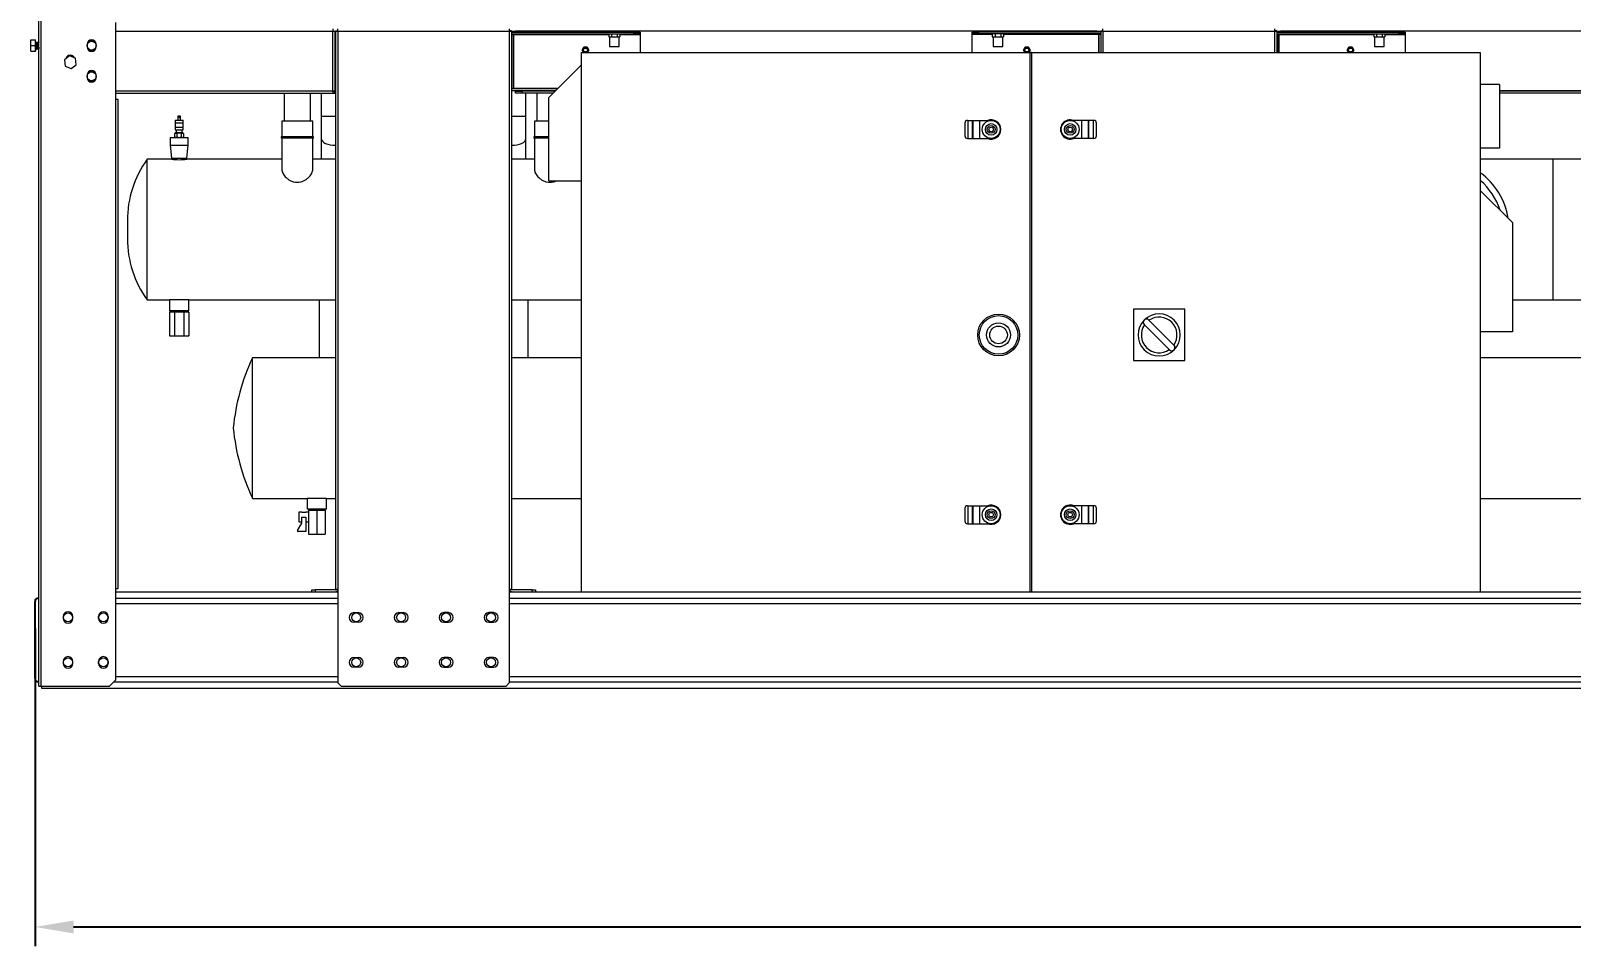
# Model space of a CAD drawing. Header units: millimetres. Extents: x 113490 to 142599, y -20467 to 115.
# Drawn here: x 122349 to 124747, y -8731 to -7305 of the extents above; entities that cross this region are included whole.
import ezdxf

# ---------------------------------------------------------------- set-up
doc = ezdxf.new("R2010")
doc.units = ezdxf.units.MM
doc.layers.add('DV1_0', color=7, linetype='Continuous')
doc.styles.get("Standard").update_dxf_attribs({"font": 'msyh.ttf'})
doc.dimstyles.new('ISO-25', dxfattribs={"dimtxt": 2.5, "dimasz": 2.5, "dimexe": 1.25, "dimexo": 0.625, "dimtad": 1, "dimtxsty": 'Standard', "dimcen": 2.5, "dimadec": 0, "dimazin": 0, "dimtfac": 1, "dimtmove": 0, "dimatfit": 3, "dimfxl": 1, "dimarcsym": 0})

# ---------------------------------------------------------------- blocks, each defined once
blk = doc.blocks.new('*D15')
at = {"color": 0, "lineweight": -2}
for p, q in [((122355.3, -8236.2), (122355.3, -8731)), ((135475.3, -8236.2), (135475.3, -8731)), ((122415.3, -8701), (135415.3, -8701))]:
    blk.add_line(p, q, dxfattribs=at)
at = {"color": 0}
for points in [[(122415.3, -8691), (122415.3, -8711), (122355.3, -8701)], [(135415.3, -8691), (135415.3, -8711), (135475.3, -8701)]]:
    blk.add_solid(points, dxfattribs=at)
at = {"layer": 'Defpoints', "color": 0}
for p in [(122355.3, -8235.2), (135475.3, -8235.2), (135475.3, -8701)]:
    blk.add_point(p, dxfattribs=at)
at = {"color": 0, "insert": (128915.3, -8655), "char_height": 50, "attachment_point": 5}
blk.add_mtext('13150', dxfattribs=at)

msp = doc.modelspace()

# ---------------------------------------------------------------- linework, layer by layer
for p, q in [((122355.3, -8314), (122355.3, -8194)), ((122361.3, -8189), (122360.3, -8189)), ((122361.3, -8319), (122360.3, -8319))]:
    msp.add_line(p, q)
for centre, start, end in [((122360.3, -8194), 90, 180), ((122360.3, -8314), 180, 270)]:
    msp.add_arc(centre, 5, start, end)
at = {"layer": 'DV1_0', "color": 7, "linetype": 'Continuous', "lineweight": 15}
for p, q in [((122361.3, -8326), (122361.3, -6153)), ((122481.3, -7412.4), (122481.3, -7292.4)), ((122818.7, -7302.4), (122818.7, -7306)), ((122818.7, -7306), (122822.3, -7306)), ((122822.3, -7306), (122822.3, -7398.8)), ((122823.3, -7307.3), (122822.3, -7307.3)), ((122823.3, -7310.3), (122822.3, -7310.3)), ((122823.3, -7310.9), (122822.3, -7310.9)), ((122823.3, -7305.4), (122823.3, -7306)), ((122823.3, -7305.4), (122826.3, -7305.4)), ((122823.3, -7306), (122826.9, -7306)), ((122823.3, -7306), (122823.3, -8175.4)), ((122826.9, -7305.4), (122826.3, -7305.4)), ((122826.3, -7305.4), (122826.3, -7306)), ((122826.9, -7306), (122826.9, -7302.4)), ((123093.7, -7302.4), (123093.7, -7306)), ((123094.3, -7305.4), (123093.7, -7305.4)), ((123093.7, -7306), (123097.3, -7306)), ((123097.3, -7305.4), (123094.3, -7305.4)), ((123094.3, -7305.4), (123094.3, -7306)), ((123097.3, -7305.4), (123097.3, -7306)), ((123097.3, -7306), (123097.3, -8175.4)), ((123097.3, -7307.3), (123287.3, -7307.3)), ((123097.3, -7310.3), (123287.3, -7310.3)), ((123097.3, -7310.9), (123100.3, -7310.9)), ((123100.3, -7310.9), (123100.9, -7310.9)), ((123100.3, -7394.7), (123100.3, -7310.9)), ((123100.9, -7310.9), (123100.9, -7310.3)), ((123103.3, -7306), (123103.3, -7305.4)), ((123103.3, -7307.3), (123103.3, -7306)), ((123248.3, -7307.3), (123248.3, -7306.8)), ((123248.3, -7306.8), (123252.8, -7306.8)), ((123248.6, -7310.3), (123248.6, -7314.8)), ((123252.8, -7307.3), (123252.8, -7306.8)), ((123252.8, -7306.8), (123261.8, -7306.8)), ((123252.9, -7310.3), (123252.9, -7314.8)), ((123261.6, -7310.3), (123261.6, -7314.8)), ((123261.8, -7307.3), (123261.8, -7306.8)), ((123261.8, -7306.8), (123266.3, -7306.8)), ((123265.9, -7310.3), (123265.9, -7314.8)), ((123266.3, -7307.3), (123266.3, -7306.8)), ((123287.3, -7310.3), (123287.3, -7307.3)), ((123287.3, -7307.3), (123297.3, -7307.3)), ((123297.3, -7310.3), (123287.3, -7310.3)), ((123297.3, -7307.3), (123297.3, -7310.3)), ((123297.3, -7310.3), (123297.3, -7310.9)), ((123297.3, -7310.9), (123297.3, -7339)), ((123814.3, -7310.3), (123814.3, -7307.3)), ((123814.3, -7307.3), (123824.3, -7307.3)), ((123814.3, -7310.9), (123814.3, -7310.3)), ((123824.3, -7310.3), (123814.3, -7310.3)), ((123814.3, -7339), (123814.3, -7310.9)), ((124014.3, -7307.3), (123824.3, -7307.3)), ((123824.3, -7307.3), (123824.3, -7310.3)), ((124014.3, -7310.3), (123824.3, -7310.3)), ((123845.3, -7307.3), (123845.3, -7306.8)), ((123845.3, -7306.8), (123849.8, -7306.8)), ((123845.6, -7310.3), (123845.6, -7314.8)), ((123849.8, -7307.3), (123849.8, -7306.8)), ((123849.8, -7306.8), (123858.8, -7306.8)), ((123849.9, -7310.3), (123849.9, -7314.8)), ((123858.6, -7310.3), (123858.6, -7314.8)), ((123858.8, -7307.3), (123858.8, -7306.8)), ((123858.8, -7306.8), (123863.3, -7306.8)), ((123862.9, -7310.3), (123862.9, -7314.8)), ((123863.3, -7307.3), (123863.3, -7306.8)), ((124008.3, -7306), (124008.3, -7305.4)), ((124008.3, -7307.3), (124008.3, -7306)), ((124010.7, -7310.3), (124010.7, -7310.9)), ((124011.3, -7310.9), (124010.7, -7310.9)), ((124011.3, -7310.9), (124011.3, -7339)), ((124014.3, -7310.9), (124011.3, -7310.9)), ((124014.3, -7305.4), (124014.3, -7306)), ((124014.3, -7305.4), (124017.3, -7305.4)), ((124014.3, -7306), (124017.9, -7306)), ((124014.3, -7306), (124014.3, -7339)), ((124017.9, -7305.4), (124017.3, -7305.4)), ((124017.3, -7305.4), (124017.3, -7306)), ((124017.9, -7306), (124017.9, -7302.4)), ((124284.7, -7302.4), (124284.7, -7306)), ((124285.3, -7305.4), (124284.7, -7305.4)), ((124284.7, -7306), (124288.3, -7306)), ((124288.3, -7305.4), (124285.3, -7305.4)), ((124285.3, -7305.4), (124285.3, -7306)), ((124288.3, -7305.4), (124288.3, -7306)), ((124288.3, -7306), (124288.3, -7339)), ((124288.3, -7307.3), (124478.3, -7307.3)), ((124288.3, -7310.3), (124478.3, -7310.3)), ((124288.3, -7310.9), (124291.3, -7310.9)), ((124291.3, -7310.9), (124291.9, -7310.9)), ((124291.3, -7339), (124291.3, -7310.9)), ((124291.9, -7310.9), (124291.9, -7310.3)), ((124294.3, -7306), (124294.3, -7305.4)), ((124294.3, -7307.3), (124294.3, -7306)), ((124439.3, -7307.3), (124439.3, -7306.8)), ((124439.3, -7306.8), (124443.8, -7306.8)), ((124439.6, -7310.3), (124439.6, -7314.8)), ((124443.8, -7307.3), (124443.8, -7306.8)), ((124443.8, -7306.8), (124452.8, -7306.8)), ((124443.9, -7310.3), (124443.9, -7314.8)), ((124452.6, -7310.3), (124452.6, -7314.8)), ((124452.8, -7307.3), (124452.8, -7306.8)), ((124452.8, -7306.8), (124457.3, -7306.8)), ((124456.9, -7310.3), (124456.9, -7314.8)), ((124457.3, -7307.3), (124457.3, -7306.8)), ((124478.3, -7310.3), (124478.3, -7307.3)), ((124478.3, -7307.3), (124488.3, -7307.3)), ((124488.3, -7310.3), (124478.3, -7310.3)), ((124488.3, -7307.3), (124488.3, -7310.3)), ((124488.3, -7310.3), (124488.3, -7310.9)), ((124488.3, -7310.9), (124488.3, -7339)), ((122348.8, -7319.7), (122356.3, -7319.7)), ((122348.8, -7328.4), (122348.8, -7319.7)), ((122348.8, -7328.4), (122356.3, -7328.4)), ((122348.8, -7337.1), (122348.8, -7328.4)), ((122348.8, -7337.1), (122356.3, -7337.1)), ((122356.3, -7328.4), (122356.3, -7319.7)), ((122356.3, -7337.1), (122356.3, -7328.4)), ((122356.3, -7334.4), (122357.5, -7334.4)), ((122358.1, -7322.4), (122358, -7322.4)), ((122358.5, -7334.4), (122358.6, -7334.4)), ((122359.1, -7322.4), (122359.1, -7322.4)), ((122359.6, -7334.4), (122359.6, -7334.4)), ((122360.2, -7322.4), (122360.1, -7322.4)), ((122360.6, -7334.4), (122360.7, -7334.4)), ((122361.2, -7322.4), (122361.2, -7322.4)), ((122436.3, -7326.4), (122436.3, -7330.4)), ((122446.3, -7321.4), (122440.3, -7321.4)), ((122440.3, -7335.4), (122446.3, -7335.4)), ((122450.3, -7330.4), (122450.3, -7326.4)), ((123209.7, -7330.7), (123207, -7335.3)), ((123207, -7335.3), (123209.2, -7339)), ((123207.1, -7335.3), (123209.7, -7330.8)), ((123209.3, -7339), (123207.1, -7335.3)), ((123215, -7330.7), (123209.7, -7330.7)), ((123209.7, -7330.8), (123214.9, -7330.8)), ((123214.9, -7330.8), (123217.5, -7335.3)), ((123217.6, -7335.3), (123215, -7330.7)), ((123217.5, -7335.3), (123215.4, -7339)), ((123215.5, -7339), (123217.6, -7335.3)), ((123248.6, -7314.8), (123250.8, -7314.8)), ((123249.8, -7314.8), (123249.8, -7329.8)), ((123249.8, -7329.8), (123264.8, -7329.8)), ((123250.8, -7314.8), (123252.9, -7314.8)), ((123252.9, -7314.8), (123257.3, -7314.8)), ((123257.3, -7314.8), (123261.6, -7314.8)), ((123261.6, -7314.8), (123263.8, -7314.8)), ((123263.8, -7314.8), (123265.9, -7314.8)), ((123264.8, -7329.8), (123264.8, -7314.8)), ((123845.6, -7314.8), (123847.8, -7314.8)), ((123846.8, -7314.8), (123846.8, -7329.8)), ((123846.8, -7329.8), (123861.8, -7329.8)), ((123847.8, -7314.8), (123849.9, -7314.8)), ((123849.9, -7314.8), (123854.3, -7314.8)), ((123854.3, -7314.8), (123858.6, -7314.8)), ((123858.6, -7314.8), (123860.8, -7314.8)), ((123860.8, -7314.8), (123862.9, -7314.8)), ((123861.8, -7329.8), (123861.8, -7314.8)), ((123896.6, -7330.7), (123894, -7335.3)), ((123894, -7335.3), (123896.1, -7339)), ((123894.1, -7335.3), (123896.7, -7330.8)), ((123896.2, -7339), (123894.1, -7335.3)), ((123901.9, -7330.7), (123896.6, -7330.7)), ((123896.7, -7330.8), (123901.9, -7330.8)), ((123904.6, -7335.3), (123901.9, -7330.7)), ((123901.9, -7330.8), (123904.5, -7335.3)), ((123904.5, -7335.3), (123902.3, -7339)), ((123902.4, -7339), (123904.6, -7335.3)), ((124400.7, -7330.7), (124398, -7335.3)), ((124398, -7335.3), (124400.2, -7339)), ((124398.1, -7335.3), (124400.7, -7330.8)), ((124400.3, -7339), (124398.1, -7335.3)), ((124406, -7330.7), (124400.7, -7330.7)), ((124400.7, -7330.8), (124405.9, -7330.8)), ((124405.9, -7330.8), (124408.5, -7335.3)), ((124408.6, -7335.3), (124406, -7330.7)), ((124408.5, -7335.3), (124406.4, -7339)), ((124406.5, -7339), (124408.6, -7335.3)), ((124439.6, -7314.8), (124441.8, -7314.8)), ((124440.8, -7314.8), (124440.8, -7329.8)), ((124440.8, -7329.8), (124455.8, -7329.8)), ((124441.8, -7314.8), (124443.9, -7314.8)), ((124443.9, -7314.8), (124448.3, -7314.8)), ((124448.3, -7314.8), (124452.6, -7314.8)), ((124452.6, -7314.8), (124454.8, -7314.8)), ((124454.8, -7314.8), (124456.9, -7314.8)), ((124455.8, -7329.8), (124455.8, -7314.8)), ((122408.9, -7344.4), (122401, -7350.5)), ((122401, -7350.5), (122402.3, -7360.5)), ((122402.3, -7360.5), (122411.6, -7364.3)), ((122407.7, -7345.4), (122407.3, -7345.4)), ((122418.2, -7348.2), (122408.9, -7344.4)), ((122413.3, -7345.4), (122411.3, -7345.4)), ((122411.6, -7364.3), (122419.5, -7358.2)), ((122419.5, -7358.2), (122418.2, -7348.2)), ((123205.3, -7359), (123155.3, -7409)), ((123205.3, -7339), (123903.8, -7339)), ((123205.3, -7339), (123205.3, -8179)), ((123906.8, -7339), (123903.8, -7339)), ((123903.8, -7339), (123903.8, -8179)), ((123906.8, -7339), (124605.3, -7339)), ((123906.8, -7339), (123906.8, -8179)), ((124605.3, -7339), (124605.3, -8179)), ((122436.3, -7374.4), (122436.3, -7378.4)), ((122446.3, -7369.4), (122440.3, -7369.4)), ((122440.3, -7383.4), (122446.3, -7383.4)), ((122450.3, -7378.4), (122450.3, -7374.4)), ((122481.3, -7402.4), (122818.7, -7402.4)), ((122743, -7402.4), (122743, -7446)), ((122784.2, -7446), (122784.2, -7402.4)), ((122801, -7402.4), (122801, -7438.3)), ((122818.7, -7398.8), (122818.7, -7402.4)), ((122818.7, -7398.8), (122822.3, -7398.8)), ((122818.7, -7399.4), (122822.3, -7399.4)), ((122818.7, -7402.4), (122822.3, -7402.4)), ((122823.3, -7394.7), (122822.3, -7394.7)), ((122823.3, -7395.3), (122822.3, -7395.3)), ((122823.3, -7398.3), (122822.3, -7398.3)), ((122822.3, -7402.4), (122822.3, -7399.4)), ((123097.3, -7394.7), (123100.3, -7394.7)), ((123097.3, -7395.3), (123169, -7395.3)), ((123097.3, -7398.3), (123166, -7398.3)), ((123100.3, -7394.7), (123100.9, -7394.7)), ((123100.9, -7395.3), (123100.9, -7394.7)), ((123103.3, -7398.8), (123103.3, -7398.3)), ((123103.3, -7399.4), (123103.3, -7398.8)), ((123103.3, -7399.4), (123113.3, -7399.4)), ((123103.3, -7402.4), (123103.3, -7399.4)), ((123113.3, -7402.4), (123103.3, -7402.4)), ((123164.9, -7399.4), (123113.3, -7399.4)), ((123113.3, -7399.4), (123113.3, -7402.4)), ((123161.9, -7402.4), (123113.3, -7402.4)), ((123119.5, -7438.3), (123119.5, -7402.4)), ((123136.3, -7402.4), (123136.3, -7446)), ((123155.3, -7539), (123155.3, -7409)), ((124635.3, -7389), (124605.3, -7389)), ((124635.3, -7389), (124635.3, -7488)), ((125189.3, -7399.4), (124635.3, -7399.4)), ((125189.3, -7402.4), (124635.3, -7402.4)), ((122484.9, -7412.4), (122481.3, -7412.4)), ((122484.9, -8174), (122484.9, -7412.4)), ((122573.7, -7448.5), (122573.4, -7448.7)), ((122573.4, -7448.7), (122585.9, -7448.7)), ((122573.4, -7448.7), (122573.4, -7455.2)), ((122573.4, -7455.2), (122585.9, -7455.2)), ((122573.4, -7455.2), (122573.7, -7455.5)), ((122573.7, -7444.5), (122585.7, -7444.5)), ((122573.7, -7444.5), (122573.7, -7448.5)), ((122573.7, -7448.5), (122585.7, -7448.5)), ((122573.7, -7455.5), (122585.7, -7455.5)), ((122573.7, -7455.5), (122573.7, -7459.5)), ((122579.6, -7438.5), (122577.7, -7438.5)), ((122577.7, -7438.5), (122577.7, -7444.5)), ((122579.6, -7438.5), (122579.6, -7440.5)), ((122579.6, -7440.5), (122581.3, -7440.5)), ((122581.3, -7438.5), (122579.8, -7438.5)), ((122579.8, -7440.5), (122579.8, -7438.5)), ((122581.3, -7440.5), (122581.3, -7438.5)), ((122581.3, -7438.5), (122581.7, -7438.5)), ((122581.7, -7444.5), (122581.7, -7438.5)), ((122585.7, -7448.5), (122585.7, -7444.5)), ((122585.9, -7448.7), (122585.7, -7448.5)), ((122585.7, -7455.5), (122585.9, -7455.2)), ((122585.7, -7459.5), (122585.7, -7455.5)), ((122585.9, -7455.2), (122585.9, -7448.7)), ((122787.6, -7446), (122739.6, -7446)), ((122739.6, -7446), (122739.6, -7470.7)), ((122787.6, -7470.7), (122787.6, -7446)), ((122801, -7438.3), (122801, -7473.3)), ((123119.5, -7473.3), (123119.5, -7438.3)), ((123155.3, -7446), (123132.9, -7446)), ((123132.9, -7446), (123132.9, -7470.7)), ((123802.8, -7449), (123802.8, -7469)), ((123806.8, -7445), (123807.3, -7445)), ((123807.3, -7445), (123814.4, -7445)), ((123814.4, -7445), (123815.3, -7445)), ((123815.3, -7445), (123825.8, -7445)), ((123825.8, -7445), (123843.8, -7445)), ((123984.8, -7445), (123966.8, -7445)), ((123995.2, -7445), (123984.8, -7445)), ((123996.1, -7445), (123995.2, -7445)), ((124003.2, -7445), (123996.1, -7445)), ((124003.8, -7445), (124003.2, -7445)), ((124007.8, -7469), (124007.8, -7449)), ((122565.7, -7471.5), (122593.7, -7471.5)), ((122565.7, -7471.5), (122565.7, -7483.5)), ((122572.7, -7465.5), (122572.7, -7470.5)), ((122573.7, -7464.5), (122572.8, -7465.3)), ((122573.7, -7459.5), (122585.7, -7459.5)), ((122585.7, -7464.5), (122573.7, -7464.5)), ((122574.9, -7459.5), (122574.9, -7464.5)), ((122575.9, -7465.5), (122575.9, -7470.5)), ((122582.9, -7465.5), (122582.9, -7470.5)), ((122584.4, -7464.5), (122584.4, -7459.5)), ((122585.7, -7471.5), (122586.5, -7470.7)), ((122586.7, -7465.5), (122586.7, -7470.5)), ((122593.7, -7483.5), (122593.7, -7471.5)), ((122788.6, -7470.7), (122738.6, -7470.7)), ((122738.6, -7470.7), (122738.6, -7472.7)), ((122788.6, -7472.7), (122738.6, -7472.7)), ((122739.6, -7472.7), (122739.6, -7521.6)), ((122787.6, -7521.5), (122787.6, -7472.7)), ((122788.6, -7472.7), (122788.6, -7470.7)), ((122801, -7473.3), (122801, -7505.5)), ((123119.5, -7505.5), (123119.5, -7473.3)), ((123155.3, -7470.7), (123131.9, -7470.7)), ((123131.9, -7470.7), (123131.9, -7472.7)), ((123155.3, -7472.7), (123131.9, -7472.7)), ((123132.9, -7472.7), (123132.9, -7521.6)), ((123806.8, -7473), (123807.3, -7473)), ((123807.3, -7473), (123814.4, -7473)), ((123814.4, -7473), (123815.3, -7473)), ((123815.3, -7473), (123825.8, -7473)), ((123825.8, -7473), (123843.8, -7473)), ((123984.8, -7473), (123966.8, -7473)), ((123995.2, -7473), (123984.8, -7473)), ((123996.1, -7473), (123995.2, -7473)), ((124003.2, -7473), (123996.1, -7473)), ((124003.8, -7473), (124003.2, -7473)), ((122529.7, -7724.5), (122529.7, -7505.5)), ((122567.7, -7505.5), (122529.7, -7505.5)), ((122565.7, -7483.5), (122593.7, -7483.5)), ((122565.7, -7483.5), (122567.7, -7503.5)), ((122567.7, -7503.5), (122591.7, -7503.5)), ((122567.7, -7503.5), (122567.7, -7505.5)), ((122591.7, -7503.5), (122593.7, -7483.5)), ((122591.7, -7505.5), (122591.7, -7503.5)), ((122739.6, -7505.5), (122591.7, -7505.5)), ((122823.3, -7505.5), (122787.6, -7505.5)), ((123132.9, -7505.5), (123097.3, -7505.5)), ((124635.3, -7488), (124605.3, -7488)), ((125121.6, -7505.5), (124605.3, -7505.5)), ((124718.7, -7505.5), (124605.3, -7505.5)), ((124718.7, -7724.5), (124718.7, -7505.5)), ((123155.3, -7539), (123205.3, -7539)), ((124655.3, -7604), (124605.3, -7554)), ((122499.1, -7601.1), (122499.1, -7628.8)), ((124655.3, -7604), (124655.3, -7774)), ((122529.7, -7724.5), (122564.7, -7724.5)), ((122564.6, -7743.5), (122564.6, -7780.5)), ((122568.4, -7743.5), (122564.6, -7743.5)), ((122594.6, -7724.5), (122564.7, -7724.5)), ((122564.7, -7724.5), (122564.7, -7741.5)), ((122594.6, -7741.5), (122564.7, -7741.5)), ((122566.7, -7741.5), (122566.7, -7743.5)), ((122572.2, -7743.5), (122568.4, -7743.5)), ((122572.2, -7743.5), (122572.2, -7780.5)), ((122579.7, -7743.5), (122572.2, -7743.5)), ((122587.2, -7743.5), (122579.7, -7743.5)), ((122587.2, -7743.5), (122587.2, -7780.5)), ((122590.9, -7743.5), (122587.2, -7743.5)), ((122594.7, -7743.5), (122590.9, -7743.5)), ((122592.7, -7743.5), (122592.7, -7741.5)), ((122594.6, -7724.5), (122823.3, -7724.5)), ((122594.6, -7741.5), (122594.6, -7724.5)), ((122594.7, -7743.5), (122594.7, -7780.5)), ((122797.6, -7724.5), (122797.6, -7814.5)), ((123097.3, -7724.5), (123205.3, -7724.5)), ((123122.9, -7814.6), (123122.9, -7724.5)), ((124065.3, -7739), (124065.3, -7819)), ((124145.3, -7739), (124065.3, -7739)), ((124145.3, -7819), (124145.3, -7739)), ((124655.3, -7724.5), (124775.2, -7724.5)), ((124655.3, -7724.5), (124718.7, -7724.5)), ((124121.4, -7802.2), (124082.1, -7762.9)), ((124089.1, -7755.8), (124128.4, -7795.1)), ((122564.6, -7780.5), (122572.2, -7780.5)), ((122572.2, -7780.5), (122587.2, -7780.5)), ((122587.2, -7780.5), (122594.7, -7780.5)), ((124655.3, -7774), (124605.3, -7774)), ((122693.9, -8033.5), (122693.9, -7814.5)), ((122823.3, -7814.5), (122693.9, -7814.5)), ((123205.3, -7814.5), (123097.3, -7814.5)), ((124773.3, -7814.5), (124605.3, -7814.5)), ((124065.3, -7819), (124145.3, -7819)), ((122693.9, -8033.5), (122778.9, -8033.5)), ((122765.9, -8055.2), (122765.9, -8070.2)), ((122770.9, -8055.2), (122765.9, -8055.2)), ((122770.9, -8055.2), (122776.9, -8055.2)), ((122780.9, -8055.2), (122776.9, -8055.2)), ((122808.9, -8033.5), (122778.9, -8033.5)), ((122778.9, -8033.5), (122778.9, -8050.5)), ((122808.9, -8050.5), (122778.9, -8050.5)), ((122780.9, -8050.5), (122780.9, -8052.5)), ((122780.9, -8052.5), (122780.9, -8062.7)), ((122787.4, -8052.5), (122780.9, -8052.5)), ((122793.9, -8052.5), (122787.4, -8052.5)), ((122793.9, -8052.5), (122793.9, -8089.5)), ((122800.4, -8052.5), (122793.9, -8052.5)), ((122806.9, -8052.5), (122800.4, -8052.5)), ((122806.9, -8052.5), (122806.9, -8050.5)), ((122806.9, -8052.5), (122806.9, -8089.5)), ((122808.9, -8033.5), (122823.3, -8033.5)), ((122808.9, -8050.5), (122808.9, -8033.5)), ((123097.3, -8033.5), (123205.3, -8033.5)), ((123802.8, -8049), (123802.8, -8069)), ((123806.8, -8045), (123807.3, -8045)), ((123807.3, -8045), (123814.4, -8045)), ((123814.4, -8045), (123815.3, -8045)), ((123815.3, -8045), (123825.8, -8045)), ((123825.8, -8045), (123843.8, -8045)), ((123984.8, -8045), (123966.8, -8045)), ((123995.2, -8045), (123984.8, -8045)), ((123996.1, -8045), (123995.2, -8045)), ((124003.2, -8045), (123996.1, -8045)), ((124003.8, -8045), (124003.2, -8045)), ((124007.8, -8069), (124007.8, -8049)), ((124605.3, -8033.5), (124773.3, -8033.5)), ((122763.8, -8083.7), (122770.9, -8072.2)), ((122765.9, -8070.2), (122770.9, -8070.2)), ((122770.9, -8063), (122776.9, -8063)), ((122770.9, -8072.2), (122770.9, -8063)), ((122776.9, -8063), (122776.9, -8085.2)), ((122776.9, -8070.2), (122780.9, -8070.2)), ((122780.9, -8062.7), (122780.9, -8089.5)), ((123806.8, -8073), (123807.3, -8073)), ((123807.3, -8073), (123814.4, -8073)), ((123814.4, -8073), (123815.3, -8073)), ((123815.3, -8073), (123825.8, -8073)), ((123825.8, -8073), (123843.8, -8073)), ((123984.8, -8073), (123966.8, -8073)), ((123995.2, -8073), (123984.8, -8073)), ((123996.1, -8073), (123995.2, -8073)), ((124003.2, -8073), (123996.1, -8073)), ((124003.8, -8073), (124003.2, -8073)), ((122776.9, -8085.2), (122764.7, -8085.2)), ((122780.9, -8089.5), (122793.9, -8089.5)), ((122793.9, -8089.5), (122806.9, -8089.5)), ((122481.3, -8174), (122484.9, -8174)), ((122481.3, -8316), (122481.3, -8174)), ((122786.3, -8176), (122791.3, -8176)), ((122786.3, -8179), (122786.3, -8176)), ((122822.7, -8176), (122791.3, -8176)), ((122791.3, -8176), (122791.3, -8179)), ((122826.9, -8175.4), (122823.3, -8175.4)), ((122826.9, -8175.4), (122826.9, -8321)), ((123093.7, -8175.4), (123093.7, -8321)), ((123097.3, -8175.4), (123093.7, -8175.4)), ((123129.3, -8176), (123097.9, -8176)), ((123129.3, -8176), (123134.3, -8176)), ((123129.3, -8179), (123129.3, -8176)), ((123134.3, -8176), (123134.3, -8179)), ((122481.3, -8179), (122826.9, -8179)), ((122481.3, -8189), (122826.9, -8189)), ((122823.3, -8178.9), (122823.3, -8179)), ((123093.7, -8179), (125208.9, -8179)), ((123093.7, -8189), (125208.9, -8189)), ((123097.3, -8178.9), (123097.3, -8179)), ((122399.3, -8217.5), (122399.3, -8220.5)), ((122414.3, -8220.5), (122414.3, -8217.5)), ((122454.3, -8220.5), (122454.3, -8217.5)), ((122469.3, -8217.5), (122469.3, -8220.5)), ((122851.8, -8211.5), (122858.8, -8211.5)), ((122921.8, -8211.5), (122928.8, -8211.5)), ((122998.8, -8211.5), (122991.8, -8211.5)), ((123068.8, -8211.5), (123061.8, -8211.5)), ((122858.8, -8226.5), (122851.8, -8226.5)), ((122928.8, -8226.5), (122921.8, -8226.5)), ((122991.8, -8226.5), (122998.8, -8226.5)), ((123061.8, -8226.5), (123068.8, -8226.5)), ((122399.3, -8287.5), (122399.3, -8290.5)), ((122414.3, -8290.5), (122414.3, -8287.5)), ((122454.3, -8290.5), (122454.3, -8287.5)), ((122469.3, -8287.5), (122469.3, -8290.5)), ((122851.8, -8281.5), (122858.8, -8281.5)), ((122858.8, -8296.5), (122851.8, -8296.5)), ((122921.8, -8281.5), (122928.8, -8281.5)), ((122928.8, -8296.5), (122921.8, -8296.5)), ((122998.8, -8281.5), (122991.8, -8281.5)), ((122991.8, -8296.5), (122998.8, -8296.5)), ((123068.8, -8281.5), (123061.8, -8281.5)), ((123061.8, -8296.5), (123068.8, -8296.5)), ((122481.3, -8316), (122471.3, -8326)), ((122478.3, -8319), (122826.9, -8319)), ((122478.3, -8319), (122479.3, -8319)), ((122479.3, -8319), (122479.3, -8318)), ((122826.9, -8321), (122831.9, -8326)), ((123088.7, -8326), (123093.7, -8321)), ((123093.7, -8319), (125208.9, -8319)), ((122361.3, -8326), (122364.9, -8326)), ((122364.9, -8326), (122471.3, -8326)), ((122365.3, -8326), (122365.3, -8329)), ((122365.3, -8329), (130701.8, -8329)), ((122831.9, -8326), (123088.7, -8326))]:
    msp.add_line(p, q, dxfattribs=at)
at = {"layer": 'DV1_0', "color": 7, "linetype": 'Continuous', "lineweight": 20}
for p, q in [((122364.9, -8326), (122364.9, -6153)), ((122481.3, -7306), (122818.7, -7306)), ((122818.7, -7398.8), (122818.7, -7306)), ((122823.3, -7306.6), (122822.3, -7306.6)), ((122826.9, -7306), (123093.7, -7306)), ((122826.9, -7306), (122826.9, -8175.4)), ((123093.7, -7306), (123093.7, -8175.4)), ((123103.3, -7306.6), (123097.3, -7306.6)), ((123100.9, -7310.9), (123248.6, -7310.9)), ((123100.9, -7394.7), (123100.9, -7310.9)), ((124008.3, -7306), (123103.3, -7306)), ((123265.9, -7310.9), (123297.3, -7310.9)), ((123845.6, -7310.9), (123814.3, -7310.9)), ((124010.7, -7310.9), (123862.9, -7310.9)), ((124014.3, -7306.6), (124008.3, -7306.6)), ((124010.7, -7310.9), (124010.7, -7339)), ((124017.9, -7306), (124284.7, -7306)), ((124017.9, -7306), (124017.9, -7339)), ((124284.7, -7306), (124284.7, -7339)), ((124294.3, -7306.6), (124288.3, -7306.6)), ((124291.9, -7310.9), (124439.6, -7310.9)), ((124291.9, -7339), (124291.9, -7310.9)), ((125199.3, -7306), (124294.3, -7306)), ((124456.9, -7310.9), (124488.3, -7310.9)), ((122481.3, -7398.8), (122818.7, -7398.8)), ((123100.9, -7394.7), (123169.6, -7394.7)), ((123165.5, -7398.8), (123103.3, -7398.8)), ((125036.3, -7398.8), (124635.3, -7398.8)), ((122481.3, -8174), (122481.3, -7412.4)), ((122801, -7438.3), (122823.3, -7438.3)), ((123097.3, -7438.3), (123119.5, -7438.3)), ((123807.3, -7445), (123807.3, -7473)), ((123814.4, -7445), (123814.4, -7473)), ((123815.3, -7445), (123815.3, -7473)), ((123825.8, -7445), (123825.8, -7473)), ((123984.8, -7473), (123984.8, -7445)), ((123995.2, -7473), (123995.2, -7445)), ((123996.1, -7473), (123996.1, -7445)), ((124003.2, -7473), (124003.2, -7445)), ((123807.3, -8045), (123807.3, -8073)), ((123814.4, -8045), (123814.4, -8073)), ((123815.3, -8045), (123815.3, -8073)), ((123825.8, -8045), (123825.8, -8073)), ((123984.8, -8073), (123984.8, -8045)), ((123995.2, -8073), (123995.2, -8045)), ((123996.1, -8073), (123996.1, -8045)), ((124003.2, -8073), (124003.2, -8045)), ((122481.3, -8197), (122826.9, -8197)), ((123093.7, -8197), (125208.9, -8197)), ((122481.3, -8311), (122826.9, -8311)), ((123093.7, -8311), (125208.9, -8311))]:
    msp.add_line(p, q, dxfattribs=at)
at = {"layer": 'DV1_0', "color": 7, "linetype": 'Continuous', "lineweight": 15}
for centre, radius in [((122443.3, -7328.4), 7), ((123212.3, -7335.3), 3), ((123899.3, -7335.3), 3), ((124403.3, -7335.3), 3), ((122443.3, -7376.4), 7), ((123843.8, -7459), 14), ((123843.8, -7459), 6), ((123843.8, -7459), 3.5), ((123966.8, -7459), 14), ((123966.8, -7459), 6), ((123966.8, -7459), 3.5), ((123855.3, -7779), 32.5), ((123855.3, -7779), 30), ((123855.3, -7779), 18.7), ((123843.8, -8059), 14), ((123843.8, -8059), 6), ((123843.8, -8059), 3.5), ((123966.8, -8059), 14), ((123966.8, -8059), 6), ((123966.8, -8059), 3.5), ((122406.8, -8219), 7), ((122461.8, -8219), 7), ((122855.3, -8219), 7), ((122925.3, -8219), 7), ((122995.3, -8219), 7), ((123065.3, -8219), 7), ((122406.8, -8289), 7), ((122461.8, -8289), 7), ((122855.3, -8289), 7), ((122925.3, -8289), 7), ((122995.3, -8289), 7), ((123065.3, -8289), 7)]:
    msp.add_circle(centre, radius, dxfattribs=at)
at = {"layer": 'DV1_0', "color": 7, "linetype": 'Continuous', "lineweight": 20}
for centre, radius in [((123843.8, -7459), 9), ((123966.8, -7459), 9), ((123855.3, -7779), 13.7), ((123843.8, -8059), 9), ((123966.8, -8059), 9)]:
    msp.add_circle(centre, radius, dxfattribs=at)
at = {"layer": 'DV1_0', "color": 7, "linetype": 'Continuous', "lineweight": 15}
for centre, radius, start, end in [((122826.9, -7306), 0.6, 90, 94.6795), ((123093.7, -7306), 0.6, 85.3205, 90), ((122443.3, -7326.4), 7, 0, 180), ((122443.3, -7330.4), 7, 180, 0), ((122440.3, -7328.4), 7, 90, 108.766), ((122440.3, -7328.4), 7, 251.234, 270), ((122446.3, -7328.4), 7, 71.234, 90), ((122446.3, -7328.4), 7, 270, 288.766), ((123212.3, -7335.3), 4.4, 0, 237.2347), ((123212.3, -7335.3), 4.4, 302.7653, 0), ((123899.3, -7335.3), 4.4, 0, 237.2347), ((123899.3, -7335.3), 4.4, 302.7653, 0), ((124403.3, -7335.3), 4.4, 0, 237.2347), ((124403.3, -7335.3), 4.4, 302.7653, 0), ((122410.3, -7350.4), 7, 23.2143, 165.3349), ((122407.3, -7352.4), 7, 90, 108.766), ((122410.3, -7352.4), 7, 55.8738, 79.2296), ((122413.3, -7352.4), 7, 71.234, 90), ((122443.3, -7374.4), 7, 0, 180), ((122443.3, -7378.4), 7, 180, 0), ((122440.3, -7376.4), 7, 90, 108.766), ((122440.3, -7376.4), 7, 251.234, 270), ((122446.3, -7376.4), 7, 71.234, 90), ((122446.3, -7376.4), 7, 270, 288.766), ((123806.8, -7449), 4, 90, 180), ((123843.8, -7459), 15, 0, 111.0395), ((123966.8, -7459), 15, 68.9605, 291.0395), ((124003.8, -7449), 4, 0, 90), ((122579.4, -7471.6), 7.06, 60.304, 119.696), ((122579.4, -7464.3), 7.06, 240.304, 299.696), ((123806.8, -7469), 4, 180, 270), ((123843.8, -7459), 15, 248.9605, 0), ((124003.8, -7469), 4, 270, 0), ((122663.9, -7601.1), 164.8, 144.5327, 180), ((122579.7, -7396.6), 109.5, 263.7093, 276.2907), ((124540.7, -7615), 109.5, 9.2016, 53.8456), ((124540.7, -7615), 100, 17.6396, 49.7586), ((122663.9, -7628.8), 164.8, 180, 215.4673), ((124105.3, -7779), 32.8, 135, 315), ((124085.6, -7759.3), 5, 45, 225), ((124105.3, -7779), 32.8, 315, 135), ((122994.7, -7955.7), 332.3, 154.8422, 174.5148), ((124124.9, -7798.6), 5, 225, 45), ((122994.7, -7892.2), 332.3, 185.4852, 205.1578), ((123806.8, -8049), 4, 90, 180), ((123843.8, -8059), 15, 0, 111.0395), ((123966.8, -8059), 15, 68.9605, 291.0395), ((124003.8, -8049), 4, 0, 90), ((123806.8, -8069), 4, 180, 270), ((123843.8, -8059), 15, 248.9605, 0), ((124003.8, -8069), 4, 270, 0), ((122764.7, -8084.2), 1, 148.3925, 270), ((122822.7, -8175.4), 3.6, 270, 0), ((122822.7, -8175.4), 0.6, 270, 0), ((123097.9, -8175.4), 3.6, 180, 270), ((123097.9, -8175.4), 0.6, 180, 270), ((122406.8, -8217.5), 7.5, 0, 180), ((122406.8, -8220.5), 7.5, 180, 0), ((122461.8, -8217.5), 7.5, 0, 180), ((122461.8, -8220.5), 7.5, 180, 0), ((122851.8, -8219), 7.5, 90, 270), ((122858.8, -8219), 7.5, 270, 90), ((122921.8, -8219), 7.5, 90, 270), ((122928.8, -8219), 7.5, 270, 90), ((122991.8, -8219), 7.5, 90, 270), ((122998.8, -8219), 7.5, 270, 90), ((123061.8, -8219), 7.5, 90, 270), ((123068.8, -8219), 7.5, 270, 90), ((122406.8, -8287.5), 7.5, 0, 180), ((122406.8, -8290.5), 7.5, 180, 0), ((122461.8, -8287.5), 7.5, 0, 180), ((122461.8, -8290.5), 7.5, 180, 0), ((122851.8, -8289), 7.5, 90, 270), ((122858.8, -8289), 7.5, 270, 90), ((122921.8, -8289), 7.5, 90, 270), ((122928.8, -8289), 7.5, 270, 90), ((122991.8, -8289), 7.5, 90, 270), ((122998.8, -8289), 7.5, 270, 90), ((123061.8, -8289), 7.5, 90, 270), ((123068.8, -8289), 7.5, 270, 90)]:
    msp.add_arc(centre, radius, start, end, dxfattribs=at)
at = {"layer": 'DV1_0', "color": 7, "linetype": 'Continuous', "lineweight": 20}
for start, end in [(145.3658, 304.6342), (325.3658, 124.6342)]:
    msp.add_arc((124105.3, -7779), 27.8, start, end, dxfattribs=at)
for centre, start_param, end_param in [((122821.6, -7473.3), 3.141593, 4.791531), ((123098.9, -7473.3), 4.63383, 6.283185)]:
    msp.add_ellipse(centre, major_axis=(20.6, 0), ratio=0.5, start_param=start_param, end_param=end_param, dxfattribs=at)
at = {"layer": 'DV1_0', "color": 7, "linetype": 'Continuous', "lineweight": 15}
for points, weights, knots in [([(122356.8, -7328.4), (122356.8, -7324.9), (122356.9, -7323.2), (122357, -7321.4), (122357.1, -7323.2), (122357.2, -7324.9), (122357.3, -7328.4), (122357.4, -7331.8), (122357.5, -7333.6), (122357.5, -7334.4), (122357.5, -7334.4)], [1, 0.866025403784, 1, 0.866025403784, 1, 0.866025403784, 1, 0.866025403784, 1, 0.933012701892, 0.933012701892], [0, 0, 0, 0.00443062, 0.00443062, 0.00886123, 0.00886123, 0.01329185, 0.01329185, 0.01772246, 0.01772246, 0.01993777, 0.01993777, 0.01993777]), ([(122357.5, -7323.2), (122357.6, -7323.2), (122357.6, -7323.9), (122357.7, -7325.4), (122357.8, -7328.4), (122357.9, -7331.3), (122358, -7332.8), (122358, -7333.4), (122358, -7333.5)], [0.933012701892, 0.933012701892, 1, 0.866025403784, 1, 0.866025403784, 1, 0.938256674125, 0.933423216207], [0.00673115, 0.00673115, 0.00673115, 0.00897486, 0.00897486, 0.0134623, 0.0134623, 0.01794973, 0.01794973, 0.0200178, 0.0200178, 0.0200178]), ([(122358, -7322.4), (122358.1, -7322.4), (122358.1, -7323.2), (122358.2, -7324.9), (122358.3, -7328.4), (122358.4, -7331.8), (122358.5, -7333.6), (122358.5, -7334.4), (122358.5, -7334.4)], [0.933012701892, 0.933012701892, 1, 0.866025403784, 1, 0.866025403784, 1, 0.933012701892, 0.933012701892], [0.00681818, 0.00681818, 0.00681818, 0.00909091, 0.00909091, 0.01363636, 0.01363636, 0.01818182, 0.01818182, 0.02045455, 0.02045455, 0.02045455]), ([(122358.1, -7322.4), (122358.1, -7322.4), (122358.2, -7323.2), (122358.2, -7324.9), (122358.3, -7328.4), (122358.4, -7331.8), (122358.5, -7333.6), (122358.6, -7334.4), (122358.6, -7334.4)], [0.933012701892, 0.933012701892, 1, 0.866025403784, 1, 0.866025403784, 1, 0.933012701892, 0.933012701892], [0.03322962, 0.03322962, 0.03322962, 0.03544492, 0.03544492, 0.03987554, 0.03987554, 0.04430615, 0.04430615, 0.04652146, 0.04652146, 0.04652146]), ([(122358.6, -7323.2), (122358.6, -7323.2), (122358.7, -7323.9), (122358.7, -7325.4), (122358.8, -7328.4), (122358.9, -7331.3), (122359, -7332.8), (122359, -7333.4), (122359.1, -7333.5)], [0.933012701892, 0.933012701892, 1, 0.866025403784, 1, 0.866025403784, 1, 0.94070079663, 0.933895060225], [0.03365574, 0.03365574, 0.03365574, 0.03589946, 0.03589946, 0.04038689, 0.04038689, 0.04487432, 0.04487432, 0.04686053, 0.04686053, 0.04686053]), ([(122359.1, -7322.4), (122359.2, -7322.4), (122359.2, -7323.2), (122359.3, -7324.9), (122359.4, -7328.4), (122359.5, -7331.8), (122359.6, -7333.6), (122359.6, -7334.4), (122359.6, -7334.4)], [0.933012701892, 0.933012701892, 1, 0.866025403784, 1, 0.866025403784, 1, 0.933012701892, 0.933012701892], [0.05981331, 0.05981331, 0.05981331, 0.06202862, 0.06202862, 0.06645923, 0.06645923, 0.07088985, 0.07088985, 0.07310515, 0.07310515, 0.07310515]), ([(122359.1, -7322.4), (122359.1, -7322.4), (122359.2, -7323.2), (122359.2, -7324.9), (122359.3, -7328.4), (122359.4, -7331.8), (122359.5, -7333.6), (122359.6, -7334.4), (122359.6, -7334.4)], [0.933012701892, 0.933012701892, 1, 0.866025403784, 1, 0.866025403784, 1, 0.933012701892, 0.933012701892], [0.03409091, 0.03409091, 0.03409091, 0.03636364, 0.03636364, 0.04090909, 0.04090909, 0.04545455, 0.04545455, 0.04772727, 0.04772727, 0.04772727]), ([(122359.6, -7323.2), (122359.7, -7323.2), (122359.7, -7323.9), (122359.8, -7325.4), (122359.9, -7328.4), (122360, -7331.3), (122360.1, -7332.8), (122360.1, -7333.4), (122360.1, -7333.5)], [0.933012701892, 0.933012701892, 1, 0.866025403784, 1, 0.866025403784, 1, 0.942268304669, 0.934291544078], [0.06058034, 0.06058034, 0.06058034, 0.06282405, 0.06282405, 0.06731149, 0.06731149, 0.07179892, 0.07179892, 0.07373262, 0.07373262, 0.07373262]), ([(122360.1, -7322.4), (122360.2, -7322.4), (122360.2, -7323.2), (122360.3, -7324.9), (122360.4, -7328.4), (122360.5, -7331.8), (122360.6, -7333.6), (122360.6, -7334.4), (122360.6, -7334.4)], [0.933012701892, 0.933012701892, 1, 0.866025403784, 1, 0.866025403784, 1, 0.933012701892, 0.933012701892], [0.06136364, 0.06136364, 0.06136364, 0.06363636, 0.06363636, 0.06818182, 0.06818182, 0.07272727, 0.07272727, 0.075, 0.075, 0.075]), ([(122360.2, -7322.4), (122360.2, -7322.4), (122360.3, -7323.2), (122360.3, -7324.9), (122360.4, -7328.4), (122360.5, -7331.8), (122360.6, -7333.6), (122360.7, -7334.4), (122360.7, -7334.4)], [0.933012701892, 0.933012701892, 1, 0.866025403784, 1, 0.866025403784, 1, 0.933012701892, 0.933012701892], [0.086397, 0.086397, 0.086397, 0.08861231, 0.08861231, 0.09304292, 0.09304292, 0.09747354, 0.09747354, 0.09968885, 0.09968885, 0.09968885]), ([(122360.7, -7323.2), (122360.7, -7323.2), (122360.8, -7323.9), (122360.8, -7325.4), (122360.9, -7328.4), (122361, -7331.3), (122361.1, -7332.8), (122361.1, -7333.4), (122361.2, -7333.5)], [0.933012701892, 0.933012701892, 1, 0.866025403784, 1, 0.866025403784, 1, 0.941711463906, 0.93414229605], [0.08750493, 0.08750493, 0.08750493, 0.08974865, 0.08974865, 0.09423608, 0.09423608, 0.09872351, 0.09872351, 0.10067587, 0.10067587, 0.10067587]), ([(122361.2, -7322.4), (122361.2, -7322.4), (122361.3, -7323.2), (122361.3, -7323.2), (122361.3, -7323.2)], [0.933012701892, 0.933012701892, 1, 0.998288874805, 0.996621458633], [0.088636364, 0.088636364, 0.088636364, 0.090909091, 0.090909091, 0.090967146, 0.090967146, 0.090967146])]:
    msp.add_rational_spline(points, weights, degree=2, knots=knots, dxfattribs=at)
msp.add_rational_spline([(122361.2, -7322.4), (122361.2, -7322.4), (122361.3, -7322.5)], [0.933012701892, 0.933012701892, 0.944386605872], degree=2, dxfattribs=at)
for points, knots in [([(122572.7, -7465.5), (122572.8, -7465.3), (122572.9, -7465.2), (122573.2, -7465), (122573.3, -7464.9), (122573.6, -7464.7), (122573.7, -7464.6), (122574, -7464.6), (122574.1, -7464.5), (122574.5, -7464.5), (122574.8, -7464.6), (122575.2, -7464.9), (122575.4, -7465), (122575.6, -7465.2), (122575.7, -7465.3), (122575.9, -7465.5)], [0, 0, 0, 0, 0.125, 0.125, 0.25, 0.25, 0.375, 0.375, 0.5, 0.5, 0.75, 0.75, 0.875, 0.875, 1, 1, 1, 1]), ([(122572.7, -7470.5), (122572.8, -7470.6), (122572.9, -7470.7), (122573.2, -7471), (122573.3, -7471.1), (122573.6, -7471.2), (122573.7, -7471.3), (122574, -7471.4), (122574.1, -7471.4), (122574.5, -7471.4), (122574.8, -7471.3), (122575.2, -7471.1), (122575.4, -7471), (122575.6, -7470.7), (122575.7, -7470.6), (122575.9, -7470.5)], [0, 0, 0, 0, 0.125, 0.125, 0.25, 0.25, 0.375, 0.375, 0.5, 0.5, 0.75, 0.75, 0.875, 0.875, 1, 1, 1, 1]), ([(122582.9, -7465.5), (122583.2, -7465.2), (122583.5, -7465), (122583.9, -7464.7), (122584.1, -7464.6), (122584.4, -7464.6), (122584.6, -7464.5), (122585.1, -7464.5), (122585.4, -7464.6), (122586, -7465), (122586.4, -7465.2), (122586.7, -7465.5)], [0, 0, 0, 0, 0.25, 0.25, 0.375, 0.375, 0.5, 0.5, 0.75, 0.75, 1, 1, 1, 1]), ([(122582.9, -7470.5), (122583.2, -7470.7), (122583.5, -7471), (122583.9, -7471.2), (122584.1, -7471.3), (122584.4, -7471.4), (122584.6, -7471.4), (122585.1, -7471.4), (122585.4, -7471.3), (122586, -7471), (122586.4, -7470.7), (122586.7, -7470.5)], [0, 0, 0, 0, 0.25, 0.25, 0.375, 0.375, 0.5, 0.5, 0.75, 0.75, 1, 1, 1, 1]), ([(122586.7, -7465.5), (122586.5, -7465.3), (122586.4, -7465.2), (122586.2, -7465), (122586.2, -7465), (122586.1, -7464.9)], [0, 0, 0, 0, 0.125, 0.125, 0.1835129, 0.1835129, 0.1835129, 0.1835129]), ([(122586.7, -7470.5), (122586.5, -7470.6), (122586.4, -7470.7), (122586.2, -7470.9), (122586.2, -7470.9), (122586.1, -7471)], [0, 0, 0, 0, 0.125, 0.125, 0.1835129, 0.1835129, 0.1835129, 0.1835129]), ([(122739.6, -7521.5), (122739.6, -7521.8), (122739.6, -7522.1), (122739.8, -7524.2), (122740.5, -7526.2), (122742.8, -7530.1), (122744.4, -7532.2), (122747.4, -7535), (122748.5, -7535.9), (122751, -7537.6), (122752.3, -7538.4), (122755.2, -7539.7), (122756.8, -7540.3), (122760.1, -7541.1), (122761.8, -7541.3), (122763.6, -7541.3)], [0.7401769, 0.7401769, 0.7401769, 0.7401769, 0.75, 0.75, 0.8125, 0.8125, 0.875, 0.875, 0.90625, 0.90625, 0.9375, 0.9375, 0.96875, 0.96875, 1, 1, 1, 1]), ([(122763.6, -7541.3), (122765.4, -7541.3), (122767, -7541.1), (122770.3, -7540.3), (122771.9, -7539.7), (122774.8, -7538.4), (122776.2, -7537.6), (122778.6, -7535.9), (122779.8, -7535), (122781.8, -7533.1), (122782.7, -7532.1), (122784.3, -7530.2), (122785, -7529.2), (122786.1, -7527.2), (122786.6, -7526.2), (122787.2, -7524.3), (122787.5, -7523.3), (122787.6, -7522.1), (122787.6, -7521.8), (122787.6, -7521.5)], [0, 0, 0, 0, 0.03125, 0.03125, 0.0625, 0.0625, 0.09375, 0.09375, 0.125, 0.125, 0.15625, 0.15625, 0.1875, 0.1875, 0.21875, 0.21875, 0.25, 0.25, 0.2605517, 0.2605517, 0.2605517, 0.2605517]), ([(123132.9, -7521.5), (123132.9, -7521.8), (123132.9, -7522.1), (123133.1, -7524.2), (123133.8, -7526.2), (123136.1, -7530.1), (123137.7, -7532.2), (123140.7, -7535), (123141.8, -7535.9), (123144.3, -7537.6), (123145.7, -7538.4), (123148.6, -7539.7), (123150.1, -7540.3), (123153.4, -7541.1), (123155.2, -7541.3), (123156.9, -7541.3)], [0.7401769, 0.7401769, 0.7401769, 0.7401769, 0.75, 0.75, 0.8125, 0.8125, 0.875, 0.875, 0.90625, 0.90625, 0.9375, 0.9375, 0.96875, 0.96875, 1, 1, 1, 1]), ([(123156.9, -7541.3), (123158.7, -7541.3), (123160.4, -7541.1), (123163.6, -7540.3), (123165.2, -7539.8), (123166.6, -7539.1)], [0, 0, 0, 0, 0.03125, 0.03125, 0.06215231, 0.06215231, 0.06215231, 0.06215231])]:
    msp.add_open_spline(points, degree=3, knots=knots, dxfattribs=at)

# ---------------------------------------------------------------- dimensions: what is measured, and where the dimension line sits
at = {"color": 1}
dim = msp.add_linear_dim(base=(135475.3, -8701), p1=(122355.3, -8235.2), p2=(135475.3, -8235.2), text='13150', dimstyle='ISO-25', override={"dimtxt": 50, "dimasz": 60, "dimexe": 30, "dimexo": 1, "dimgap": 20, "dimdec": 0}, dxfattribs=at)
dim.commit()
dim.dimension.update_dxf_attribs({"geometry": '*D15', "text_midpoint": (128915.3, -8655)})

doc.saveas('drawing.dxf')
